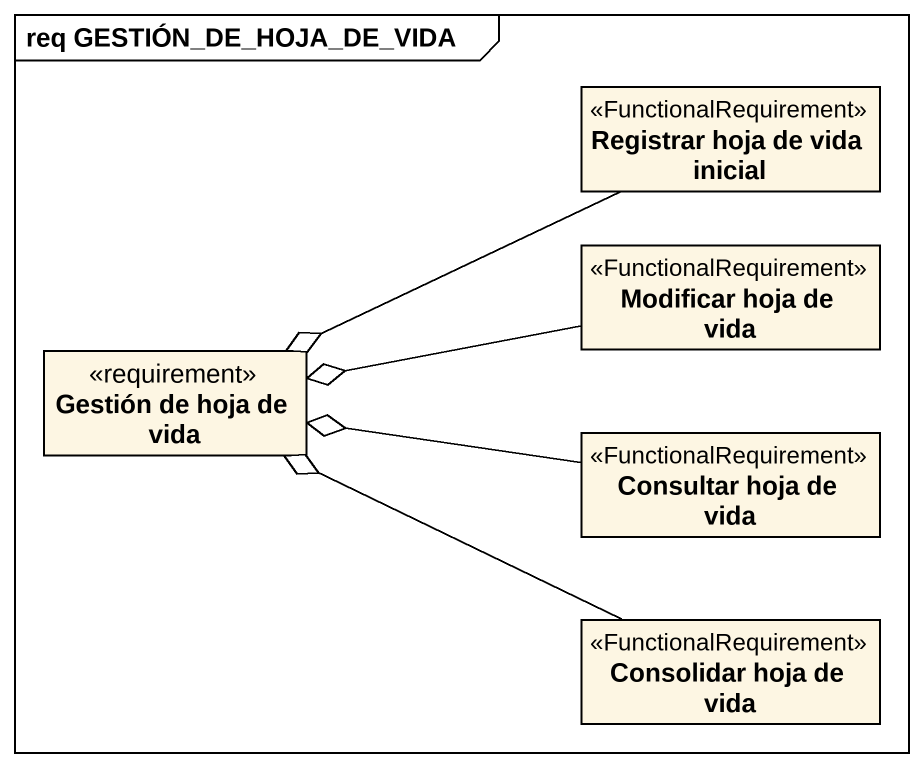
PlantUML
@startuml
mainframe req GESTIÓN_DE_HOJA_DE_VIDA
hide circle
hide empty members
class "Registrar hoja de vida inicial" as Registrar_hoja_de_vida <<FunctionalRequirement>>
class "Modificar hoja de vida" as Modificar_hoja_de_vida <<FunctionalRequirement>>
class "Gestión de hoja de vida" as Gestión_de_hoja_de_vida <<requirement>>
class "Consultar hoja de vida" as Consultar_hoja_de_vida <<FunctionalRequirement>>
class "Consolidar hoja de vida" as Consolidar_hoja_de_vida <<FunctionalRequirement>>
Registrar_hoja_de_vida -left-o Gestión_de_hoja_de_vida
Modificar_hoja_de_vida -left-o Gestión_de_hoja_de_vida
Consultar_hoja_de_vida -left-o Gestión_de_hoja_de_vida
Consolidar_hoja_de_vida -left-o Gestión_de_hoja_de_vida
@enduml
